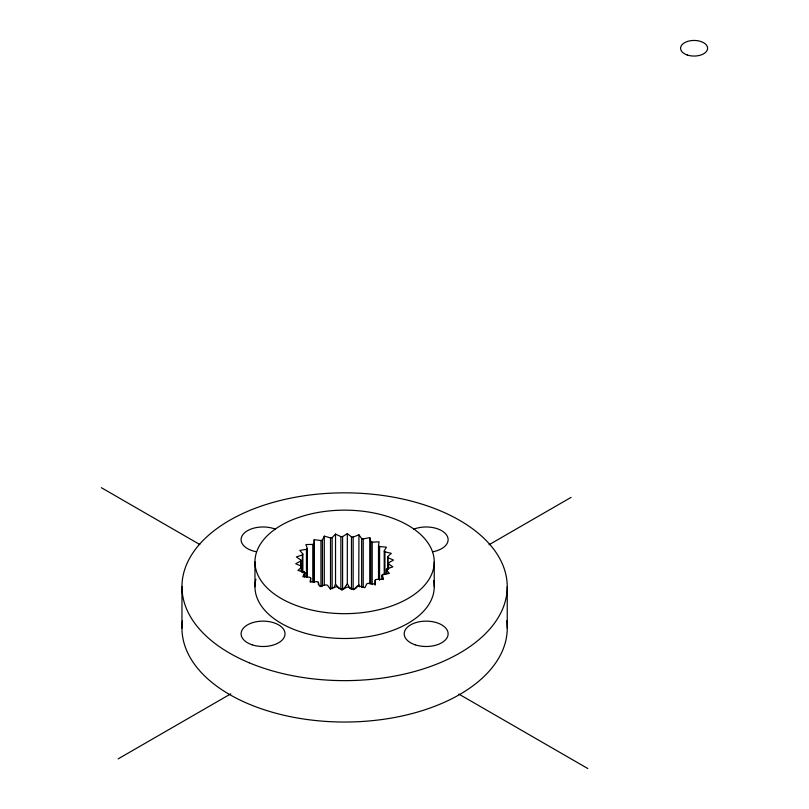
<?xml version="1.0" encoding="UTF-8"?>
<svg xmlns="http://www.w3.org/2000/svg" width="809" height="809" viewBox="0 0 809 809"><rect width="100%" height="100%" fill="white"/><g stroke="black" fill="none" stroke-linecap="round" stroke-linejoin="round"><path stroke-width="1.21" d="M313.993 582.409L314.195 539.724L320.961 540.523A43.929 25.362 0 0 1 322.427 540.007L324.278 536.165L330.517 537.884A43.929 25.362 0 0 1 332.145 537.581L335.533 534.102L340.882 536.63A43.929 25.362 0 0 1 342.591 536.569L347.324 533.657L351.47 536.852A43.929 25.362 0 0 1 353.159 537.024L358.953 534.86L361.653 538.531L361.653 587.213M361.653 538.531A43.929 25.362 0 0 1 363.221 538.936L369.753 537.621L370.846 541.565A43.929 25.362 0 0 1 372.201 542.172L379.087 541.808L378.521 545.782A43.929 25.362 0 0 1 379.583 546.56L386.419 547.157L384.214 550.939A43.929 25.362 0 0 1 384.922 551.839L391.313 553.356L387.612 556.723A43.929 25.362 0 0 1 387.926 557.704L393.498 560.061L388.512 562.821A43.929 25.362 0 0 1 388.411 563.812L392.85 566.866L386.854 568.858A43.929 25.362 0 0 1 386.348 569.809L389.392 573.389L382.748 574.491A43.929 25.362 0 0 1 381.868 575.341L383.324 579.244L376.418 579.396A43.929 25.362 0 0 1 375.214 580.104L375.012 584.088L368.247 583.289A43.929 25.362 0 0 1 366.78 583.805L364.93 587.647L358.69 585.928A43.929 25.362 0 0 1 357.062 586.232L353.675 589.71L348.325 587.182A43.929 25.362 0 0 1 346.616 587.243L341.883 590.155L337.737 586.96A43.929 25.362 0 0 1 336.048 586.788L330.254 588.962L327.554 585.281A43.929 25.362 0 0 1 325.987 584.877L319.454 586.191L318.362 582.247A43.929 25.362 0 0 1 317.007 581.641L310.12 582.005L310.696 578.03A43.929 25.362 0 0 1 309.625 577.252L302.788 576.665L304.993 572.883A43.929 25.362 0 0 1 304.285 571.973L297.894 570.456L301.595 567.089A43.929 25.362 0 0 1 301.282 566.108L295.71 563.752L300.695 560.991A43.929 25.362 0 0 1 300.796 560L296.357 556.946L302.354 554.954A43.929 25.362 0 0 1 302.859 554.003L299.826 550.423L306.459 549.321A43.929 25.362 0 0 1 307.339 548.472L305.883 544.568L312.79 544.417A43.929 25.362 0 0 1 313.993 543.709M335.533 534.102L335.533 584.088L334.441 586.596M334.198 587.152L333.945 587.708M347.324 533.657L347.324 583.643L346.474 584.937M346.131 585.453L344.594 587.769L342.591 588.992A43.929 25.362 0 0 0 340.882 589.063L338.627 587.991M358.751 585.079L358.953 534.86M358.326 585.544L355.606 588.537L353.159 589.458A43.929 25.362 0 0 0 351.47 589.286L349.721 587.931L347.324 583.643M118.134 758.882L230.818 693.819M489.02 544.75L571.073 497.383M101.388 487.716L199.772 544.508M458.834 694.082L587.819 768.55M338.425 587.749L335.533 584.088M359.631 586.849L358.953 584.846M507.243 586.737L507.243 628.128M434.241 561.911A89.637 51.756 0 0 1 299.785 606.73A89.637 51.756 0 0 1 299.785 517.082A89.637 51.756 0 0 1 434.241 561.911L434.241 586.737M388.512 562.821L388.512 569.061M388.411 563.812L388.411 568.798M387.926 557.704L387.926 568.939M387.612 556.723L387.612 569.212M386.854 568.858L386.854 573.854M386.348 569.809L386.348 573.551M384.922 551.839L384.922 574.309M384.214 550.939L384.214 574.653M382.748 574.491L382.748 579.487M381.868 575.341L381.868 579.092M379.583 546.56L379.583 580.265M378.521 545.782L378.521 579.487M375.214 580.104L375.214 585.099M372.201 542.172L372.201 584.614M370.846 541.565L370.846 584.007M369.753 537.621L369.753 583.865M363.221 538.936L363.221 587.617M353.159 537.024L353.159 589.458M351.47 536.852L351.47 589.286M342.591 536.569L342.591 588.992M340.882 536.63L340.882 589.063M332.145 537.581L332.145 588.76M330.517 537.884L330.517 589.063M324.278 536.165L324.278 584.907M322.427 540.007L322.427 586.201M320.961 540.523L320.961 586.717M318.362 582.247L318.362 584.745M314.195 539.724L314.195 582.217M312.79 544.417L312.79 581.863M310.696 578.03L310.696 581.782M307.339 548.472L307.339 577.181M306.459 549.321L306.459 576.777M304.993 572.883L304.993 576.625M304.285 571.973L304.285 576.969M302.859 554.003L302.859 572.732M302.354 554.954L302.354 572.428M301.595 567.089L301.595 572.084M301.282 566.108L301.282 571.103M300.796 560L300.796 566.249M300.695 560.991L300.695 567.23M254.966 561.911L254.966 586.737M181.964 586.737L181.964 628.128M506.758 620.847A162.639 93.895 0 0 1 344.604 722.033A162.639 93.895 0 0 1 182.46 620.847M433.614 580.599A89.637 51.756 0 0 1 343.461 638.493A89.637 51.756 0 0 1 255.897 579.284M256.392 551.748A21.964 12.681 0 0 1 243.327 534.082A21.964 12.681 0 0 1 275.505 529.207M413.702 529.207A21.964 12.681 0 0 1 445.88 534.082A21.964 12.681 0 0 1 432.815 551.748M687.175 54.961A13.52 7.807 0 0 0 707.612 48.358A13.52 7.807 0 0 0 687.488 41.441A13.52 7.807 0 0 0 687.175 54.961M249.172 662.773A162.639 93.895 0 0 0 506.373 596.435A162.639 93.895 0 0 0 278.266 501.004A162.639 93.895 0 0 0 249.172 662.773M252.074 644.803A21.964 12.681 0 0 0 285.021 633.821A21.964 12.681 0 0 0 252.074 622.839A21.964 12.681 0 0 0 252.074 644.803M415.169 644.803A21.964 12.681 0 0 0 448.115 633.821A21.964 12.681 0 0 0 415.169 622.839A21.964 12.681 0 0 0 415.169 644.803"/></g></svg>
